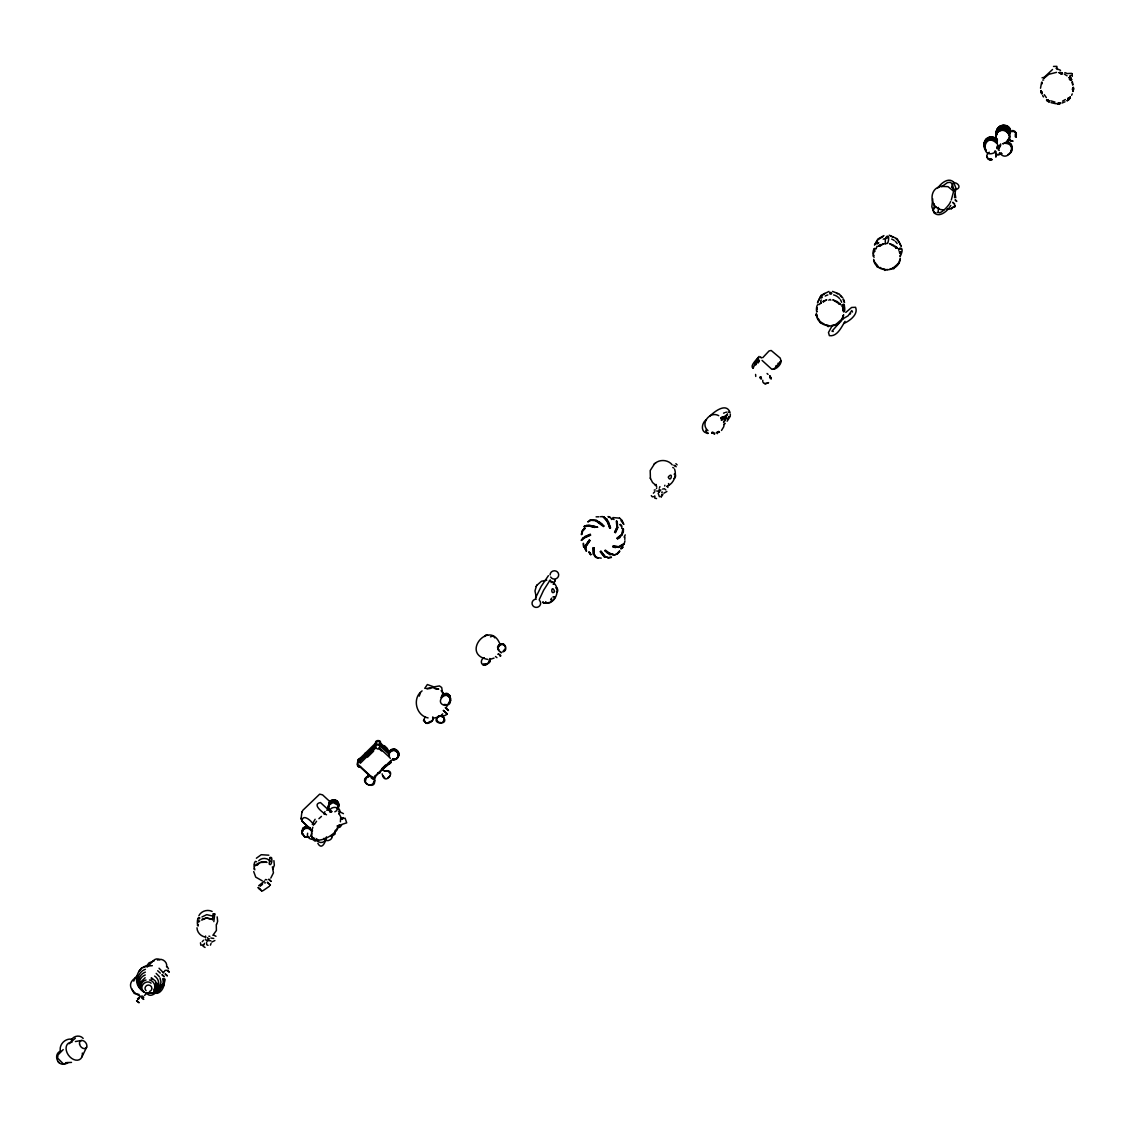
<?xml version="1.0" encoding="UTF-8"?>
<svg xmlns="http://www.w3.org/2000/svg" width="1130" height="1130" viewBox="0 0 1130 1130"><rect width="100%" height="100%" fill="white"/><g stroke="black" fill="none" stroke-linecap="round" stroke-linejoin="round"><path stroke-width="1.5" d="M1016.294 134.866L1016.096 136.984M668.367 476.902C673.48 470.744 671.008 483.273 668.367 477.383M383.324 769.587L383.24 767.99M383.423 768.697L383.282 769.841M1041.945 93.79L1040.998 90.64L1041.945 93.79L1041.973 92.095L1040.899 91.954M1040.518 88.239L1041.634 82.222M324.352 813.205L324.903 814.391M329.409 805.549C327.22 799.376 338.11 797.681 338.223 804.08M338.435 805.704C340.511 797.837 326.401 798.147 329 805.958M659.171 488.951L659.426 490.844M624.805 539.476L624.876 537.16M1048.697 101.601L1047.722 100.104L1048.697 101.601C1051.253 101.319 1044.078 98.974 1047.637 100.641M1068.599 99.143L1070.308 97.095L1068.062 98.338C1072.059 98.833 1064.163 102.081 1068.5 99.977M989.894 159.74C985.77 159.387 985.981 153.68 989.301 152.225M994.838 151.632L996.448 153.751L996.236 156.053M662.914 494.432L661.234 496.875M933.973 203.725L934.341 208.683M1042.128 83.832L1042.199 82.264M165.135 979.23L163.37 986.137M762.764 380.231L762.807 381.954M771.31 378.974L770.053 375.838M984.343 142.677L984.626 145.445M207.666 937.632L208.457 940.231L209.191 938.663M1073.472 88.564C1071.791 97.66 1075.026 82.547 1072.455 89.171L1073.006 91.106L1073.415 89.454M1073.246 88.14L1073.189 87.335M1073.331 90.4L1073.5 88.069M302.021 833.078C301.639 827.344 310.962 826.496 311.795 832.118M328.35 806.114L328.364 808.134M329.084 804.362L329.127 805.845M338.096 807.908C339.48 802.907 331.203 799.574 328.802 804.701M337.644 809.433C341.444 804.263 333.618 797.978 329.593 803.063M338.506 806.453L338.732 804.885M338.223 807.145L338.901 804.885L336.613 801.099M388.847 753.145L388.861 754.699M436.745 718.751L436.759 719.782M724.16 423.792L723.737 426.787L721.491 430.459M753.569 366.911L754.755 364.185M756.168 364.227L756.945 362.504M984.089 145.911L984.795 142.733L987.182 140.148M996.053 136.857L996.123 135.826M996.505 135.091L996.462 133.382M996.519 132.408L997.225 129.23M997.79 145.558L997.719 146.787M998.157 145.318L997.465 148.496M999.174 148.793L999.259 147.62M593.363 547.739L593.575 554.124L595.016 556.582M593.843 547.768L594.041 554.053L595.425 556.454M593.095 547.626L593.307 554.392M617.361 524.15L617.15 527.272L614.875 532.173M594.055 547.669L594.225 554.251L595.623 556.723L598.038 557.839M621.754 528.501L621.91 526.439L620.582 525.125M1073.048 88.86L1073.246 87.646L1072.455 89.171L1073.415 89.03M384.779 747.537L384.144 746.012M211.056 943.479L210.42 945.146M1070.407 77.08L1069.686 76.558L1069.941 78.634C1070.11 75.512 1069.361 76.473 1070.025 77.546L1069.941 78.634L1070.336 77.673M337.785 826.623L336.641 830.098L334.706 831.468M677.138 464.868L675.881 463.695M382.18 773.852C384.737 787.751 398.523 768.146 384.158 770.971M310.129 827.838L310.129 829.717M659.284 492.426L658.804 491.225L656.714 490.999M659.878 491.14L660.866 489.784M166.59 966.941C167.847 961.997 161.858 957.52 157.451 960.062M489.234 660.372L488.668 661.968M490.18 660.118L489.643 661.996M139.922 996.081C129.964 991.052 126.094 982.563 137.479 976.631M310.284 828.855L302.063 821.242L301.145 818.247M301.809 812.611L302.769 810.365L319.677 794.15L322.573 794.856L330.793 802.455M198.146 926.063C196.775 925.244 196.987 915.441 199.911 917.956M212.468 919.975L213.132 914.212M213.838 921.628L214.756 913.958L213.203 913.732M254.872 869.846C253.487 869.027 253.713 859.224 256.637 861.738M269.18 863.758L269.858 857.995M269.929 857.515C273.135 855.41 272.019 866.639 269.434 864.365M301.06 819.01L301.894 811.849M302.543 831.115L303.885 828.403M311.838 833.601L310.496 836.313M328.322 806.665L328.519 805.393M329.098 804.263L329.324 806.566M338.124 807.47L337.927 808.741M338.025 807.032L337.178 809.179M389.158 752.933L389.13 755.857M398.325 754.586L397.802 751.69M398.593 755.744L397.661 752.241L395.02 750.631M450.573 700.501L447.932 704.131M819.264 304.563C815.789 302.614 815.973 314.112 817.357 311.499M835.847 324.691L837.189 324.677L835.946 324.282M841.681 318.9L843.022 318.886L841.779 318.49M842.655 305.778C843.87 299.733 846.13 312.487 843.616 311.937M874.126 257.315C871.993 255.889 872.967 245.832 876.287 248.812M877.982 266.157L876.979 266.807L877.29 265.522M885.496 243.981C883.942 234.32 891.019 233.133 887.784 243.049M892.573 268.389L893.816 268.785L893.223 267.739M900.073 256.736C906.74 243.091 894.367 250.027 901.189 249.066M995.827 132.987L996.194 131.165M995.968 132.168L996.152 136.038M996.561 134.075L997.748 131.038M997.098 148.736L997.818 145.671M998.016 148.129L998.002 145.883M999.245 148.087L999.231 147.084M999.33 146.321L999.584 145.346M1009.655 136.462C1010.912 130.218 1002.155 126.15 997.945 130.741M1011.025 151.18L1012.113 148.651M1012.212 147.889L1011.35 144.358L1007.805 141.547M1067.087 100.768L1070.152 97.561L1069.305 99.172M1069.898 98.367L1070.308 97.095M1070.237 97.646L1068.062 98.338L1070.152 97.561M999.217 147.197L999.344 146.208M1012.099 148.764L1012.226 147.776M424.244 720.036L425.784 723.087M432.917 719.344L432.649 717.296M197.453 925.413L198.371 924.51M214.756 913.958L214.333 914.777M254.179 869.196L254.589 868.377M271.483 857.741L271.059 858.56M450.616 700.332L450.136 696.32L447.96 693.933M551.03 599.394C551.073 602.657 556.469 598.123 554.18 596.654M760.9 376.94L761.013 378.592M955.133 206.423L955.245 205.575M1000.205 146.773L1000.657 143.92M256.552 865.34L256.764 864.069M554.59 591.414C551.581 583.56 550.268 595.51 554.336 591.965M133.75 981.151L135.261 977.662L137.931 975.444M340.384 821.821L340.752 816.849L338.689 813.021M1071.254 78.563L1071.508 80.004L1070.336 77.052M156.519 987.239L155.545 981.137L151.293 977.676M359.34 760.674L376.813 743.568M360.484 767.157C357.433 768.301 355.653 762.877 359.312 761.903L376.798 745.277M374.92 777.186L372.928 779.192L371.007 777.666M817.442 302.854L821.157 295.269L828.954 291.455M843.63 314.677C842.288 330.567 816.171 329.141 816.34 313.293M900.342 258.459C899.198 272.485 877.049 273.87 873.617 260.451M307.628 833.22C306.004 837.316 311.555 841.299 314.747 838.178M662.053 494.036L661.092 496.903M656.474 488.527L656.742 487.736M1015.305 136.787L1015.305 133.919M1016.266 137.013L1016.209 134.018M446.83 706.773L447.127 705.247M498.302 646.812L499.799 644.467M658.197 493.33L659.426 496.72M306.823 826.03L302.713 828.262L302.219 832.259L303.447 827.767L306.837 826.228M996.547 155.078L996.053 156.562M206.564 942.307L206.719 944.708L208.047 945.344M585.58 548.431L586.159 545.776L589.789 540.465M365.456 778.641L365.47 781.338M584.761 548.544L585.397 545.663L589.323 539.956M706.01 430.572L706.165 429.824M730.263 415.939L730.319 414.018M328.887 804.518L328.745 806.82M328.929 804.263L329.268 803.543M382.576 769.869L382.42 768.414M389.116 754.317L389.539 752.947M398.212 756.478L398.156 753.526L395.726 750.899M398.424 756.45C401.15 751.04 393.042 745.941 389.652 751.168M450.277 700.402C452.028 695.543 445.065 691.659 441.675 695.402M984.371 142.804C985.035 137.083 993.341 135.162 996.603 139.838M984.767 143.454L984.837 147.705M998.849 148.609L999.471 146.66M932.73 198.852L931.84 206.832L934.072 212.722M581.795 534.547L582.628 531.157L584.959 528.614M581.512 534.123L582.36 530.676L584.775 528.035M581.357 534.532L582.218 531.072M1071.071 80.23L1069.503 79.34C1071.127 77.942 1067.808 77.221 1069.7 77.956L1070.76 79.75M1059.036 72.73L1062.115 73.648L1060.632 73.591C1064.432 74.439 1060.307 71.614 1062.483 73.436M1059.431 72.433L1060.604 72.518M1060.166 72.871L1060.929 73.648L1059.771 72.546M1060.943 73.125L1061.889 72.843L1060.618 72.433M624.947 540.86L624.198 543.742L621.966 545.889M317.812 843.319C322.036 851.017 325.92 841.087 326.471 836.85M770.335 378.663L769.699 375.88M817.71 302.275L820.196 297.049L824.829 293.405M816.821 309.804L817.216 308.391M844.251 307.741L843.305 310.496M843.361 315.256L842.429 318.01M900.582 252.922L900.963 251.524M900.087 259.038L899.155 261.793M490.123 660.612L489.375 662.463M999.881 146.053L1000.106 145.262M840.155 303.702L838.912 304.055M842.825 310.821L844.167 310.792M884.352 269.42L884.931 270.466L885.496 269.406M498.613 647.095L498.909 646.289M954.822 206.847L955.175 205.801L950.923 209.064M954.497 197.623L955.853 188.032L953.635 182.142M758.837 361.671L758.258 362.673M432.762 719.838L432.974 717.084M1070.322 79.354L1070.873 80.442M162.762 983.736L158.341 990.346M816.764 309.578L817.301 307.939M820.62 303.518L821.044 302.261M843.771 309.592L844.308 307.967M874.479 244.956L877.883 239.052L883.928 235.591M873.49 253.36L874.027 251.722M900.483 253.374L901.02 251.75M341.585 825.225L339.692 827.414L337.799 826.369M659.482 487.581L659.948 486.649M755.603 374.425L755.758 376.445M985.092 141.532L985.798 139.951M997.437 146.109L997.748 145.233M617.898 527.428L615.398 532.795M312.855 827.231C304.902 850.127 336.26 838.093 339.141 825.013M398.283 755.518C400.67 750.433 391.813 747.481 389.709 752.354M728.723 416.462L727.522 418.905M436.844 718.242L438.398 716.222M997.762 129.639L1000.361 126.263M424.753 688.368L427.366 684.54L433.892 686.913L439.471 685.924L441.689 687.52L442.649 693.481M954.525 204.248L952.731 202.298L954.666 204.078M535.761 597.53L541.214 586.329L548.389 575.678M553.545 584.069L554.971 580.65M535.535 598.109L536.213 596.386M554.519 581.795L555.197 580.071M539.278 599.55L543.587 590.312L550.211 579.888M1057.044 103.324L1060.378 103.621M1057.722 103.72L1056.889 103.861L1059.884 103.564M216.72 924.326L217.638 921.289L217.172 916.882M302.445 829.957L304.168 827.57L307.812 826.694M329.084 803.543L332.347 800.478M328.505 805.831L329.169 803.84M374.228 781.706L373.578 782.991L374.793 780.731L374.411 778.062M389.327 752.976L389.327 756.549M398.65 755.871L396.333 758.569M874.818 244.659L877.911 239.744L882.94 236.608M996.081 131.786L997.762 128.34M996.335 133.368C997.154 128.58 1003.242 126.165 1007.141 128.975M996.363 134.625L996.759 133.679M997.296 146.844L997.691 145.897M997.183 147.832L997.564 146.872M999.061 147.649L1000.587 145.163M1009.415 137.464L1007.819 140.092M1072.285 76.374L1072.172 73.874M200.476 942.787L200.801 945.188L203.654 944.85M951.305 199.968L953.762 190.786L952.477 183.95L950.231 182.326L947.477 182.608L941.629 186.704M536.355 586.159L534.984 590.934L536.199 596.824M205.575 936.021L205.618 937.957M654.807 495.929L654.807 498.118L656.558 498.584M505.364 648.973L503.627 650.965M551.101 599.14L551.666 598.137M261.849 884.875L262.64 883.688L260.211 886.287M555.678 587.981C557.245 585.976 558.912 592.275 556.666 591.965M623.054 531.948L621.783 534.688L617.277 538.205M1071.593 95.287L1072.243 93.889M450.22 700.572L450.192 695.755L446.703 693.481M484.714 636.529L485.844 635.004L487.609 635.343M432.931 719.415L432.211 720.813M624.113 537.174L625.229 534.857M81.939 1056.847L86.685 1047.1M154.076 989.894C156.434 986.08 153.722 980.854 149.499 979.95M159.613 987.479L160.997 982.055L160.036 977.93M729.952 416.772L727.113 421.208M1071.48 79.891L1071.071 78.479L1071.607 79.948M338.223 806.34L337.503 807.498M146.632 992.959C153.694 1004.104 172.184 970.289 154.358 992.338M325.256 839.943C324.056 843.178 319.07 843.361 317.29 840.565M505.166 648.959L504.616 649.835M950.598 201.493C949.751 205.547 935.654 219.601 938.606 208.669L938.79 209.333M995.784 157.07L996.208 156.194M389.892 751.634L390.98 750.193M876.866 243.981L877.473 242.851M845.014 321.358C841.497 327.05 837.231 336.895 829.378 335.652L828.474 332.531L831.963 326.09M365.696 778.019L368.733 775.533M366.064 777.991L367.688 776.197L370.301 775.703M374.115 781.522L373.437 782.525M664.878 485.25L664.694 485.985M828.77 300.199L830.084 299.436L830.875 300.17M844.463 305.284L843.715 306.032M873.321 256.03L874.083 255.281M888.463 237.3L887.7 238.049M314.38 824.42L316.584 821.256M536.905 585.255L541.425 581.258L546.765 580.213M536.171 586.47L537.075 584.959M389.921 775.943L387.943 777.723M838.94 323.349L831.963 331.189L833.248 331.514M324.522 812.428L324.988 811.651M615.299 532.4L617.616 527.371L616.923 521.311M139.117 971.193L141.575 968.015M146.844 965.684L149.033 962.845L154.217 960.783M198.866 915.71C201.197 910.992 207.454 909.127 212.115 911.416M272.669 869.394L274.336 865.269L273.898 860.665M329.565 803.204L328.378 807.696M329.536 802.851L330.991 801.156M328.788 805.139L333.11 802.526L337.559 805.04M338.04 808.12L337.15 809.32M397.562 757.764L398.382 756.535M398.156 757.114L397.096 758.315M440.884 697.507C447.438 687.676 456.407 705.953 444.782 705.36C434.033 703.114 445.983 689.032 450.333 698.82M449.994 701.109L449.076 702.366M996.462 130.84C998.539 126.546 1004.994 126.009 1007.974 129.639M997.296 132.789L995.714 137.267L997.112 141.095M999.428 146.745L999.937 145.911M1008.186 140.968C1012.466 135.529 1005.206 127.747 999.344 131.193M614.551 532.357L616.966 527.216L616.316 521.156M1057.256 69.495L1056.861 66.373L1053.499 66.416M71.331 1040.137C73.365 1035.73 80.004 1034.586 83.182 1038.414M775.943 367.109L775.83 366.36M779.841 362.885L779.728 362.123M842.613 316.909L843.277 315.863M432.677 719.965L430.883 722.127M955.189 205.914L954.356 207.016M877.953 243.769L878.745 242.597M206.988 940.965L208.188 940.739M1009.231 132.775L1012.861 130.487L1016.068 133.114M155.728 989.202L154.429 990.883M380.358 743.752C382.124 739.416 373.889 739.458 375.753 743.865M379.27 748.06C384.2 732.777 368.338 746.153 378.169 749.148M393.014 760.123L393.254 758.682M759.445 360.343L758.626 361.882L758.597 361.134M949.85 206.847L950.796 205.448M1059.333 103.409L1060.547 103.084L1059.658 102.943M1041.351 91.53L1040.857 90.697M1048.287 100.386C1045.504 98.861 1046.761 101.968 1048.287 100.386L1049.191 101.898M1048.188 101.601L1046.521 99.991M581.639 540.366L584.987 537.527L590.693 535.126M658.578 492.087L659.426 491.748M841.723 319.296L836.242 324.141M898.505 263.007C901.359 260.253 895.115 266.849 892.968 267.923M581.187 540.38L582.275 538.869M339.014 813.953L339.636 813.091M755.574 362.97L756.549 361.642M758.569 359.072L757.029 361.911L758.244 362.688M757.51 361.657L758.188 360.738M214.898 940.527L211.804 942.053M499.361 645.823L500.18 645.004M389.822 751.097L394.469 749.176L398.127 752.128M489.445 662.166L485.18 664.906M937.858 188.018C941.008 183.145 948.903 176.633 954.017 182.552M1058.16 104.13L1058.641 102.858L1059.064 104.073M390.57 762.623L389.553 763.739M390.74 762.637L388.056 764.346M666.898 491.493L663.917 493.174M1043.555 77.913L1052.539 69.481M589.408 540.168L585.736 545.564L585.142 548.304L586.075 550.451M590.072 540.536L586.258 546.058L585.651 548.784L586.569 550.932M489.064 662.66L487.044 664.285M706.349 419.64C701.236 423.016 700.332 433.327 708.213 433.073M758.64 357.857C756.563 358.62 752.34 367.773 756.295 364.453L756.125 364.03M257.442 865.086L258.29 864.083M948.847 208.16C945.669 212.581 938.225 217.822 933.691 212.313M198.767 921.995L199.756 920.851M256.383 858.221L261.256 854.704L268.841 855.198M255.493 865.778L256.482 864.634M329.098 803.628L330.045 802.625M270.79 878.095L273.446 872.826L272.387 866.851M390.401 751.775L389.921 752.326L390.952 751.295M985.332 141.857L988.086 139.597M997.126 129.329C999.725 123.396 1010.051 124.342 1010.121 131.306M996.957 133.199L997.974 131.998M315.115 819.264L313.278 822.4L313.42 824.547M138.566 998.892L139.371 997.96L137.917 999.527M258.671 885.736L264.703 880.877M845.777 312.445L851.61 307.459L855.565 307.289C858.56 314.31 849.76 320.948 843.813 323.463M499.135 645.922L500.124 645.075M759.035 356.416C757.284 359.043 749.204 366.092 753.159 368.225M1069.573 78.083L1070.124 79.849L1069.842 78.662M821.51 298.023L822.372 297.049M204.488 943.324L203.047 946.22L205.053 947.463M1044.021 78.238L1048.88 74.283L1056.564 72.348M617.079 553.601L619.452 551.03M583.038 530.182L584.676 528.402M617.743 553.22L619.353 551.482M762.736 357.702L769.078 350.936L771.197 350.484L780.223 358.097L781.028 361.007L774.53 368.493L771.917 369.369L762.058 360.385M674.144 474.205C676.249 472.693 675.909 478.47 674.059 478.414M619.833 551.299L617.404 553.926L614.042 554.971M431.83 721.095L427.649 723.242M654.553 463.752L650.202 470.56L650.428 478.555M154.146 990.699C157.239 974.95 160.065 988.001 153.821 992.634L156.971 991.25M753.159 368.225L753.583 366.798M137.507 998.751L141.377 996.053M724.16 424.47L725.22 423.383M849.817 314.295L850.622 313.49M986.306 139.258L990.106 137.182L995.05 138.397M63.224 1049.586L57.983 1054.954L57.602 1058.09L63.322 1063.853L67.517 1063.274M69.114 1043.753L75.343 1038.216M147.112 967.082C150.601 964.78 154.471 955.994 159.754 959.864M875.001 251.383L873.857 251.397M880.609 245.832L880.256 244.56L879.945 245.846M360.272 763.287L375.838 747.862M367.631 757.1L373.606 751.182M722.564 418.863L727.551 414.3L721.562 420.374M721.364 420.205L727.353 414.117M821.157 322.785L819.9 322.46L820.903 321.81M144.527 995.445L146.942 993.058M266.906 879.747L265.352 879.535M381.968 768.584L385.556 765.024M391.347 760.137L372.9 778.16L358.86 765.137M374.609 777.285L391.347 760.702M373.635 779.333L375.443 777.44L375.231 775.943M1068.133 98.903L1069.432 97.618M1069.178 98.861L1067.963 100.245M425.205 716.745L423.468 720.742L426.264 723.242M624.014 544.222L618.802 547.386L613.11 546.694M623.788 543.671L618.732 546.68L613.039 545.96M258.685 860.735C261.821 857.331 267.909 857.755 270.508 861.583M201.959 916.953L206.762 914.65L211.776 915.865M543.022 601.683C542.047 603.787 548.516 603.462 545.649 601.725M1000.982 153.44L998.779 154.951L996.279 154.57M1001.519 153.369L997.945 154.4M420.501 692.619L419.23 696.136M709.767 416.137C714.527 411.603 726.237 402.224 730.051 412.45M359.072 762.298L360.385 762.227M360.456 766.705C355.936 767.835 356.953 757.637 360.908 758.484M422.097 690.896C411.942 698.086 415.939 715.629 428.086 717.903M441.59 714.923L442.762 713.878M318.9 818.699L321.471 816.411M820.295 303.476L821.411 302.487M820.168 303.659L821.482 302.515M499.291 644.736C496.649 648.719 498.528 644.086 501.155 643.959M343.294 817.597L340.639 818.713M167.494 970.345L165.135 970.388L163.214 973.001M997.804 128.552C1001.646 124.413 1009.613 127.295 1009.584 133.043M997.635 132.408L998.779 131.32M1007.014 140.77L1008.285 139.597M1007.847 141.349L1003.143 143.609M1006.703 142.437C1014.768 137.479 1005.149 125.261 998.44 131.744M996.194 151.759C978.848 162.028 983.453 129.329 997.296 143.948M1009.613 153.694C1014.274 150.657 1012.056 142.747 1006.562 142.352M396.531 758.781L397.308 758.287M336.768 810.634L334.833 811.806M212.906 935.287L216.395 930.499L216.282 924.439M435.064 688.763L438.723 689.102M258.445 863.927L259.448 863.108M201.733 920.145L206.366 917.998L211.381 919.227M655.245 463.187C660.174 459.077 668.226 459.783 672.223 464.854M654.058 464.162L655.697 462.82M621.006 548.234L622.616 546.934M620.977 549.025L622.616 547.711M621.387 548.332L623.054 547.019M380.754 770.632L391.135 762.397M1062.101 73.733L1061.918 72.984M951.022 208.669L953.89 206.465M1042.044 77.758L1044.911 77.363M1068.415 73.436L1071.791 73.408M779.107 363.691L777.977 363.253M777.158 365.809L776.211 365.583M504.248 650.202L503.359 650.767M438.468 717.07L439.189 716.618M442.579 722.282L444.132 720.262L443.638 717.282M373.211 783.542L372.067 784.234M1069.503 79.34L1070.604 79.044L1070.986 80.272M263.022 890.68L269.434 886.245M588.32 521.806L590.891 520.097M1065.392 99.553L1062.539 101.135M587.727 521.848L590.369 520.111M154.104 991.829C160.093 988.792 160.319 979.526 154.612 976.066M156.773 990.685L154.259 992.126M430.346 721.378L428.863 722.155M67.856 1062.553L66.402 1063.457M761.309 377.25L760.123 377.9M442.607 694.159L447.438 693.481M442.875 694.272L446.025 693.382M312.276 824.49L313.872 823.756M994.541 151.392L995.445 150.855M582.529 538.148L590.213 534.476M582.798 538.544L590.397 534.914M390.74 751.323L391.587 750.913M395.895 759.162L396.743 758.753M330.158 802.568C333.308 800.139 338.364 802.738 338.167 806.735M303.871 828.53L306.753 827.598L310.256 828.94M257.64 863.645L261.877 861.908L266.948 862.388M768.414 382.59L766.889 383.352M768.541 382.703L765.208 383.663M484.276 657.716C480.377 658.903 480.066 665.499 484.925 665.033M584.38 526.778L588.673 525.86L594.832 527.47M617.517 538.615L622.164 534.97L623.421 529.221M885.765 243.501L887.304 243.487M830.988 294.266C833.742 292.571 828.304 291.229 829.914 294.012M584.464 526.001L588.843 525.055L597.375 527.187M617.446 538.982L620.031 537.499M583.956 526.665L585.623 525.718M616.966 538.148L621.684 534.518L622.941 528.854M500.223 644.227L497.511 647.038L498.711 650.866M1070.774 78.916L1070.124 77.49M1071.169 79.001L1070.435 77.631M304.902 827.654L307.332 826.976L310.241 827.838M438.864 715.968C428.369 724.57 451.816 726.067 442.48 716.208M443.327 716.293L446.675 714.527M430.276 722.338L428.411 723.101M368.154 776.903L369.072 776.494M427.31 688.862L430.742 688.354M318.49 840.381L315.002 841.073L312.064 839.039M939.44 186.747C927.222 190.673 931.134 210.745 943.974 209.77M949.793 208.203L946.997 209.361M822.951 301.555L826.228 300.199M143.312 967.577L146.928 966.065L152.338 965.67M384.355 771.084L387.576 770.731L390.161 773.344M713.369 432.352L711.759 433.058M1064.997 101.813L1062.059 103.028M60.582 1051.055C53.054 1054.036 57.249 1066.367 65.074 1063.966M1011.972 131.546L1014.556 131.363M71.515 1062.398L65.611 1062.694M145.389 969.328C136.885 972.153 134.795 984.442 141.886 989.922M145.36 972.139C137.775 974.682 136.109 985.445 142.196 990.473M145.247 974.992C138.595 977.21 137.168 986.631 142.521 991.024M145.149 977.747L140.487 982.253L140.629 988.425M156.562 992.041L152.833 993.086M552.937 596.979L553.884 596.668M499.559 644.326C504.785 641.388 508.881 650.682 502.61 651.954M490.462 636.84L493.217 635.893L494.77 637.871M666.742 486.366C673.423 483.923 676.955 475.801 674.596 469.176M494.022 658.084L490.364 659.27M326.74 810.224L328.957 809.433M654.425 496.522L652.335 496.861L651.29 495.646M654.877 491.592L653.38 493.203M723.567 413.17L724.669 412.704M759.939 377.307L761.507 378.31M760.716 378.522L760.801 377.575M590.34 534.264L584.535 536.679M1041.436 93.282L1041.973 92.095L1041.126 92.773M389.031 763.287L388.127 763.414M388.55 764.29L389.44 763.908M203.57 940.245L202.228 941.685M987.719 139.838L993.284 139.145L997.352 142.352M1005.163 142.973L1006.138 142.578M1007.819 154.598L1008.751 154.217M823.94 300.919L826.779 299.93M391.319 749.755L394.963 749.444L397.887 751.662M391.375 750.942L392.28 750.631M395.218 759.445L396.107 759.148M331.471 800.774L333.096 800.294M305.806 827.231L302.416 830.225L302.091 833.813M309.281 837.203L304.803 837.245L301.993 833.206M202.228 919.071L206.705 917.984L211.225 918.973M500.067 644.114L501.339 643.987M438.708 715.841L441.562 715.629M153.115 993.016L151.505 992.917M843.107 318.759L848.136 315.764L851.794 310.538L852.514 312.007M260.564 862.458L266.496 862.19M940.57 186.365L947.999 186.648L953.96 191.479M486.281 663.847L483.499 663.917M486.592 664.652L484.572 664.977M939.115 186.86L940.81 186.281M621.627 545.931L618.732 546.906L613.237 546.242M146.038 979.978C141.377 980.953 139.061 987.168 142.352 990.77M149.697 993.171L150.516 992.903M622.079 521.424L623.817 524.264M426.137 688.594L432.31 687.577L438.412 689.06M437.494 717.268L432.719 718.327M616.952 554.096L613.647 555.141L607.22 552.796M340.992 818.982L345.102 818.177L346.712 822.838L337.037 826.044M662.618 489.078L664.384 488.725L665.824 489.911M331.288 836.666L335.045 834.081L335.539 830.042M883.505 243.713L878.137 246.269L884.691 243.628M890.129 268.912L891.584 268.488M834.858 324.706L831.92 325.398M210.83 938.027L213.725 938.437M620.935 520.605L622.8 522.71M612.926 517.568L619.607 518.147M896.217 248.134L896.528 246.863L895.878 248.063M823.558 302.134L823.53 300.778M999.259 150.361L998.284 149.937M654.242 490.081L655.287 489.94M1012.932 141.165L1010.785 141.208L1008.878 139.682M725.686 412.337L726.604 412.111M1001.124 125.924C1005.206 124.455 1010.206 127.619 1010.22 132.055M988.694 139.442L993.92 139.767L997.409 143.538M392.054 750.659L393 750.461M395.655 758.852L392.689 758.88M394.483 759.628L395.429 759.431M368.804 775.717C355.23 781.889 379.087 792.54 373.875 778.104L374.256 778.74M308.476 836.878L304.704 836.638L302.19 833.926M500.887 644.679L502.455 644.651M992.239 159.627L990.064 159.782M439.372 715.784L440.968 715.671M441.604 722.72L438.497 722.296L436.886 720.29M887.657 269.533L886.584 269.547M376.813 741.944L359.679 758.71L360.089 761.055M379.129 741.944L390.542 752.086M213.556 935.117L215.999 936.276M148.849 993.355L150.544 993.086M611.302 557.005L608.124 557.641L605.087 556.525L600.906 551.327M442.395 716.491L443.13 716.349M955.627 189.713C965.204 186.874 951.008 177.241 951.997 187.241M608.166 558.107L611.429 557.471M590.312 520.45L592.855 519.97M590.58 519.729L596.343 520.181L602.008 524.278M1070.068 75.611L1070.887 75.47M589.973 520.21L595.835 520.704M936.191 207.157C932.688 206.945 932.095 212.595 935.668 212.934M152.423 993.002L148.312 993.058M75.399 1041.535L81.586 1040.49M199.487 918.789L198.301 918.224M209.827 936.318L208.866 936.191M147.38 965.698C136.123 967.308 132.295 984.611 142.493 990.572M1042.722 80.075L1043.696 79.933M500.717 643.902L504.107 644.566L505.435 646.798M444.895 694.343L446.505 694.343M379.115 772.991L379.977 772.906M661.601 492.228L662.491 492.129M264.66 882.926L265.494 882.827M139.089 994.457L134.159 993.44L131.716 988.778M991.462 158.864L989.541 158.709M991.631 159.768L988.905 159.528L987.62 157.776M205.293 939.722L207.849 940.612M210.872 940.753L209.389 940.753M766.38 383.635L764.558 383.593M1002.72 143.736L1003.779 143.637M446.407 704.626L444.019 704.484M392.788 750.49L393.749 750.391M393.734 759.699L394.695 759.6M370.499 784.87L368.267 784.714M332.926 800.294L333.873 800.224M426.999 723.299L427.945 723.327M149.513 993.298L147.055 993.199M1057.765 104.002L1059.234 104.002M600.454 516.721L602.813 516.565M1012.678 141.024L1011.294 140.784M596.103 516.834L598.914 516.791M586.23 525.521L594.832 527.06M426.377 723.271L427.352 723.37M501.635 643.761L504.107 644.609M148.468 993.369L145.389 992.959M378.508 772.948L379.398 772.991M1005.135 143.284C1019.062 144.033 1006.985 164.062 999.542 152.592M714.782 433.228L711.801 432.804M393.537 750.419L394.497 750.447M392.986 759.642L393.946 759.671M333.689 800.238L335.398 800.435M937.462 212.539L937.236 212.384M72.094 1039.275C65.3 1037.82 58.675 1044.713 60.455 1051.437M338.421 811.086L343.435 813.657M487.948 659.426C459.303 654.44 490.604 617.531 500.336 645.117M498.33 654.101L500.632 655.555M497.949 654.228L498.683 654.298M500.661 656.135L499.884 655.993M673.791 468.046L672.76 467.481M501.889 643.973L503.938 644.679L505.152 646.699M1055.703 103.706L1050.999 102.646M598.9 557.796L601.231 558.149M656.163 484.459L655.146 485.053L656.756 486.31M484.403 665.019L482.99 664.737M323.646 813.741L324.607 814.08M613.689 554.689L607.488 552.415M613.887 554.604L610.511 554.011L605.284 550.07M1054.968 102.081L1050.745 100.824M889.254 235.195L897.22 238.826L901.288 246.326M832.528 291.413L839.124 293.927L842.74 297.727M146.702 992.945L147.917 993.157M146.349 993.072L147.423 993.327M425.798 723.158L426.787 723.341M379.129 743.512L389.158 752.58M553.22 584.309C556.158 584.648 550.578 579.478 551.101 582.614M365.301 752.947L366.6 753.202M394.285 750.461L395.232 750.602M392.463 759.459L393.198 759.614M334.466 800.28L336.119 800.718M262.287 880.849L255.733 877.134L253.699 871.569M205.575 937.067C200.999 936.502 197.058 932.476 196.987 927.787M597.714 527.258L592.035 525.704M949.115 209.361L947.915 208.951M542.824 602.488C556.017 607.629 563.672 584.62 549.448 580.721M608.562 517.144L610.497 517.653L611.697 519.518M890.412 236.128L893.293 237.046M889.536 243.642L893.759 245.252M882.629 268.601L884.098 268.982M832.81 299.86L837.033 301.47L840.494 304.323M825.903 324.819L827.372 325.2M612.785 546.878L615.525 547.598M607.997 516.551L609.974 517.088M377.971 772.807L378.847 772.948M728.101 412.04L729.373 412.549M138.948 1002.706L136.561 1000.869M890.03 243.896L897.446 248.487M833.304 300.128L840.72 304.719M261.807 891.132L258.897 888.434M717.437 433.638L716.364 432.606M1064.87 72.617L1067.822 73.69M1060.957 73.577L1059.064 72.645M139.004 1002.578L136.645 1000.7M261.92 890.878L258.106 887.827M441.307 716.462L442.437 717.042M607.855 557.528L604.889 556.454L600.962 551.172M954.553 189.614L951.983 187.213M668.48 483.541C670.782 485.067 665.316 485.914 667.915 487.468M1056.056 68.309L1060.547 70.328M674.921 465.602L676.192 466.761M673.791 465.179L674.78 465.927M499.912 651.403L501.282 652.504M718.736 415.685C709.767 410.614 699.837 423.807 707.945 430.615M372.109 776.762C367.335 773.895 362.123 782.017 367.561 784.46M331.81 811.397L330.426 810.747M331.796 811.834L329.282 810.154L328.293 807.244M546.906 602.855L550.268 602.431L551.68 600.553M769.742 376.53L771.338 378.381M765.109 383.635L763.329 382.858M496.932 657.646L495.491 656.502M1007.692 141.787L1010.446 143.665L1011.703 146.674M384.468 745.729L387.505 748.639M163.991 976.673L162.113 974.936M151.095 978.905L151.801 979.216M595.411 557.132L597.883 558.291M141.773 997.508L143.651 999.245M707.775 433.567L705.982 431.208M267.513 882.262L270.437 884.96M164.133 976.447L162.254 974.71M879.875 267.372L881.216 268.05M836.581 293.263L837.923 293.955M824.49 324.282L821.891 322.756M611.98 518.444L614.07 519.518M442.014 715.954L443.115 716.434M1010.644 131.56C1010.728 122.393 995.332 123.566 997.027 132.634M141.688 997.635L143.567 999.372M874.973 250.111L874.168 248.84M267.358 882.474L270.282 885.171M1064.347 74.114L1067.059 75.795M384.709 777.638L382.816 775.731M335.935 800.718L338.831 804.15M773.245 369.171C776.112 369.68 782.13 363.662 780.872 360.738M610.144 554.872L604.677 550.79M596.202 520.633L601.668 524.574M143.369 991.42L144.414 992.069M143.552 991.843L144.428 992.394M595.934 520.888L603.477 526.594M443.469 710.375L447.183 713.807M379.143 745.15L388.96 754.176M360.88 758.018L357.956 759.685L357.984 761.479M619.537 518.105L622.009 520.294L623.562 524.278M656.262 485.632L652.575 482.538L650.23 478.004M499.022 654.256L500.548 655.683M767.072 373.493L768.061 374.411M443.341 710.53L447.056 713.962M995.488 138.369C990.445 133.82 982.012 139.795 984.682 146.038M159.048 968.226L163.045 972.379M157.677 970.741L160.305 973.128M156.18 973.382L159.358 976.659M151.123 983.157C146.646 979.286 139.23 985.431 142.719 990.459M1001.18 153.157L1001.971 153.793M165.361 973.961L167.24 975.699M141.462 989.485L143.016 990.841M142.973 991.434L143.694 991.999M603.9 516.763L608.547 522.032L610.285 527.654M603.293 517.074L607.926 522.357L609.677 528.148M603.364 516.707L606.09 518.967M895.906 238.557L899 241.764L900.836 245.761M895.017 246.072L897.22 248.106M441.096 690.67L444.556 694.357M599.522 522.046L604.211 526.057M165.248 974.088L167.141 975.826M59.424 1062.935L58.11 1061.748M955.288 199.742L956.672 201.027M955.245 200.165L956.63 201.451M717.282 432.084L717.974 432.719L717.253 432.154M500.124 651.784L501.212 652.801M445.517 707.479L448.483 710.233M445.333 707.79L448.299 710.53M379.186 747.735L388.889 756.719M379.2 748.766L381.615 750.998M359.269 766.197L370.132 776.239M330.949 812.23L320.454 802.54C311.372 804.221 323.166 813.063 326.514 814.787M313.49 825.07C312.219 821.058 302.233 812.88 302.077 821.157L312.558 830.847M268.982 879.168L271.101 881.132M268.827 879.507L270.946 881.471M258.247 887.502L260.38 889.465M167.96 970.642L169.246 971.828M167.763 970.924L169.048 972.111M142.55 996.01L143.75 997.38M1069.093 77.589L1070.647 79.298M604.578 556.765L600.51 551.567M619.975 524.744L621.288 526.015M604.465 557.161L600.171 551.652M340.865 817.583L342.263 819.405M620.257 524.348L621.585 525.676M382.632 767.68L383.197 768.428M1014.853 131.292L1015.813 132.606M1010.686 140.332L1010.036 139.541M877.459 265.592L874.747 262.075M840.339 295.735L841.37 296.809M504.39 645.032L505.477 646.883M1007.353 129.06L1009.825 132.719M986.208 150.516C978.552 143.482 991.914 132.422 997.07 141.688M390.316 758.385L389.116 756.577M760.547 378.324L761.338 378.974M1046.352 97.618L1044.261 94.68M712.31 432.324L714.626 434.061L711.971 432.338M167.367 966.899L168.497 968.806M385.062 748.187L386.262 749.642M498.937 649.92L498.33 649.072M1048.824 100.895L1049.389 101.714M819.702 320.736L818.021 318.293M380.047 746.436C379.101 742.396 373.804 745.419 375.259 748.06M1069.785 78.238L1070.562 79.34M498.613 649.962L498.062 649.044M1008.073 129.823L1009.358 132.634M1009.387 131.772C1005.898 124.95 994.541 129.23 996.137 136.617M996.844 138.552L997.423 139.428M997.451 140.685L996.434 138.877M985.275 148.637L985.854 149.513M329.31 809.716L328.576 808.416M302.812 833.658L303.504 834.618M1042.637 95.626L1043.499 96.94M606.203 519.235L609.819 527.781M606.697 518.656L610.596 527.894M900.045 255.253L900.342 256.27M589.761 552.457L590.99 554.491M589.111 552.485L590.354 554.548M588.9 551.666L590.778 554.802M489.77 658.522L490.039 660.598M984.993 147.974L984.287 146.024M843.051 299.252L844.11 301.978M585.269 549.025L586.202 551.228M324.056 838.262C325.553 843.051 333.294 839.915 332.22 835.423M316.88 839.675L316.697 838.587M1071.96 81.869L1072.963 84.806M760.335 377.844L760.179 377.053M899.296 251.439L899.918 253.049M843.559 299.252L844.562 302.543M842.585 307.657L843.587 310.948M996.152 153.878L996.378 154.81M1015.856 132.719L1016.266 133.693M329.861 812.074C328.774 805.93 340.3 805.845 340.017 811.849M899.494 251.877L899.946 253.275M873.688 259.349L874.14 260.733M842.768 308.095L843.234 309.493M816.962 315.567L817.414 316.951M616.613 520.888L617.531 523.826M938.663 208.866L938.296 207.397M1009.697 132.224L1010.093 133.721M374.171 778.768L374.44 780.18M955.203 194.176L955.768 197.778M1016.068 133.34L1016.393 134.3M163.977 978.41C165.658 983.905 162.522 992.479 156.788 993.383C160.135 989.922 164.796 984.597 162.663 978.721M986.702 156.378L986.815 157.169M995.883 133.397L995.996 134.428M337.997 805.549L338.138 807.173M254.589 864.012L254.744 865.495M197.863 920.23L198.032 921.713M1072.441 81.939L1072.61 84.863M583.348 543.29L583.617 546.793M583.461 543.629L583.73 547.188M623.336 528.699L623.393 531.665M82.349 1053.047A9.93 6.992 53.1 0 1 75.71 1060.124A9.93 6.992 53.1 0 1 66.289 1050.377A9.93 6.992 53.1 0 1 71.953 1042.284M151.787 989.117A3.418 3.277 6.7 0 1 149.428 991.462M146.109 990.643A3.418 3.277 6.7 0 1 145.149 987.493M145.473 986.702A3.418 3.277 6.7 0 1 151.886 988.27M550.07 574.93A4.308 4.153 -8.1 0 1 555.904 571.031A4.308 4.153 -8.1 0 1 557.655 577.6A4.308 4.153 -8.1 0 1 550.635 577.006M539.391 600.284A4.308 4.153 -8.1 0 1 538.502 606.824A4.308 4.153 -8.1 0 1 532.188 604.38A4.308 4.153 -8.1 0 1 536.34 599.098M720.77 418.453A9.393 2.74 -40.5 0 1 723.666 422.21M720.7 418.623A9.082 2.641 -40.5 0 1 723.511 422.253M725.121 418.948A9.082 2.641 -40.5 0 1 724.344 420.318M721.237 417.747A9.082 2.641 -40.5 0 1 722.056 417.351M723.497 416.843A9.082 2.641 -40.5 0 1 725.234 417.111M721.336 417.563A9.393 2.74 -40.5 0 1 722.974 416.843M723.68 416.645A9.393 2.74 -40.5 0 1 725.474 416.914M820.62 301.23A11.088 10.594 6.7 0 1 821.242 299.987M825.197 296.046A11.088 10.594 6.7 0 1 827.852 294.958M833.587 294.902A11.088 10.594 6.7 0 1 839.59 298.617M840.423 299.761A11.088 10.594 6.7 0 1 841.596 302.303M842.034 305.044A11.088 10.594 6.7 0 1 841.977 306.428M876.668 247.696A11.088 10.594 6.7 0 1 876.908 246.326M883.208 239.207A11.088 10.594 6.7 0 1 885.991 238.458M891.683 239.108A11.088 10.594 6.7 0 1 894.226 240.464M895.341 241.368A11.088 10.594 6.7 0 1 897.149 243.543M898.76 248.826A11.088 10.594 6.7 0 1 898.703 250.21M815.902 315.228C817.273 317.558 817.499 313.01 815.902 315.228M827.527 325.977C828.897 328.322 829.123 323.773 827.527 325.977M760.306 357.207L761.422 357.673L760.306 357.207M718.68 431.462L719.457 432.239L718.638 431.519M313.547 838.799L312.148 836.977L313.547 838.799M79.552 1044.148A4.52 3.178 53.1 0 0 85.725 1048.273A4.52 3.178 53.1 0 0 84.242 1041.224A4.52 3.178 53.1 0 0 79.552 1044.148"/></g></svg>
